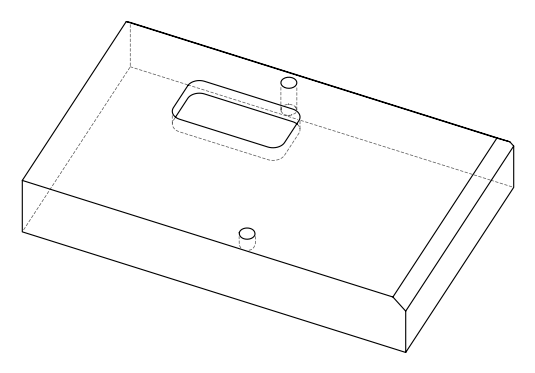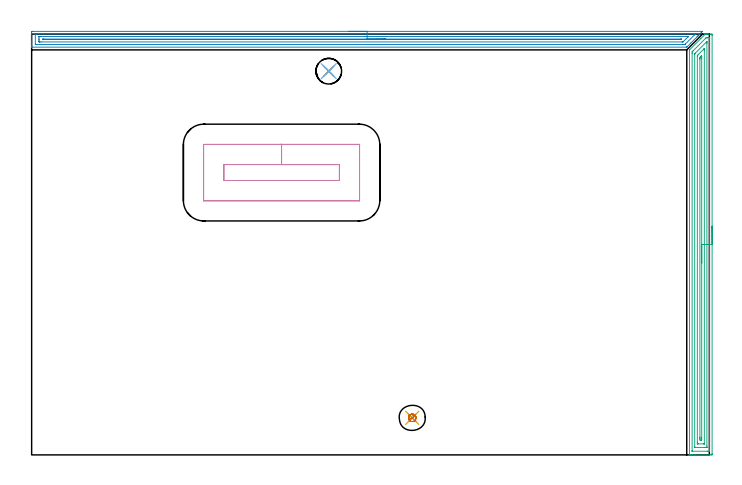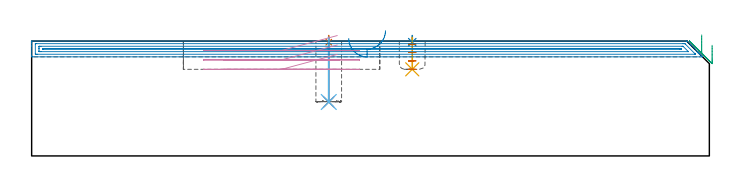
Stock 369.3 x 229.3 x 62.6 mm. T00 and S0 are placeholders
(PLAN: 10 operations, 7 tool changes, 24.6 min)
(1 SPOT_DRILL | STEP1POCKET | NXT0321_9005460120000 | 0.03 min | 2 mm3)
(2 SPOT_DRILL_1 | STEP1POCKET_1 | NXT0321_9005460120000 | 0.03 min | 3 mm3)
(3 DRILL_BLIND_HOLE_INTO_CENTER | STEP1POCKET | NXT0301_056 | 0.14 min | 1813 mm3)
(4 DRILL_TO_ENLARGE_BLIND_HOLE | STEP1POCKET | UGT0301_374 | 0.14 min | 2580 mm3)
(5 DRILL_BLIND_HOLE_INTO_CENTER_1 | STEP1POCKET_1 | NXT0301_128 | 0.07 min | 1613 mm3)
(6 BORE_BLIND_HOLE | STEP1POCKET | UGT0332_064 | 0.14 min | 703 mm3)
(7 MILL_ROUGH_BLIND_HOLE_CONTOUR | STEP1POCKET_1 | UGT0201_089 | Spiral | 0.34 min | 696 mm3)
(8 AREA_MILL | FG_CHAMFER_SURFACE | UGT0205_001 | 11.72 min | 13643 mm3)
(9 AREA_MILL_1 | FG_CHAMFER_SURFACE_1 | UGT0205_001 | 9.26 min | 17016 mm3)
(10 MILL_RECTANGULAR_POCKET | POCKET_RECTANGULAR_STRAIGHT | UGT0201_105 | Follow Part, ap 5.5, ae 75% | 2.71 min | 85230 mm3)
(TOOL NXT0321_9005460120000 | NC Spot Drill, 142deg, 12mm, Carbide, Uncoated | D12 PA142 FL30 Z2)
(TOOL NXT0301_056 | Carbide Drill 8.5mm [860.1-0850-026A1-MM 2214] | D8.5 PA140 FL47 Z2)
(TOOL UGT0301_374 | Twist Drill Flat Bottom 13 mm | D13 PA180 FL101 Z2)
(TOOL NXT0301_128 | Carbide Drill 12mm [861.1-1200-036A1-GP GC34] | D12 PA150 FL37.4 Z2)
(TOOL UGT0332_064 | 14 mm Boring Bar Slip Fit | D14)
(TOOL UGT0201_089 | End mill 10 mm | D10 R3 FL22 Z4)
(TOOL UGT0205_001 | Chamfer Mill 20 x 3 x 45 deg. | D20 FL50 Z2)
(TOOL UGT0201_105 | End Mill 22 mm | D22 FL25 Z2)
(OP 1 SPOT_DRILL)
G17 G21 G94 G90
T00 M6
G54
G17 G0 G90 X161.9 Y209.1 S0 M3
G43 Z72.6 H0
G94 G81 G98 Z61.993 F250. R65.6
G80
M5
M2
(OP 2 SPOT_DRILL_1)
G17 G21 G94 G90
T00 M6
G54
G17 G0 G90 X207.4 Y20.2 S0 M3
G43 Z72.6 H0
G94 G81 G98 Z61.993 F250. R65.6
G80
M5
M2
(OP 3 DRILL_BLIND_HOLE_INTO_CENTER)
G17 G21 G94 G90
T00 M6
G54
G17 G0 G90 X161.9 Y209.1 S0 M3
G43 Z72.6 H1
G94 G81 G98 Z29.4 F250. R64.6
G80
M5
M2
(OP 4 DRILL_TO_ENLARGE_BLIND_HOLE)
G17 G21 G94 G90
T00 M6
G54
G17 G0 G90 X161.9 Y209.1 S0 M3
G43 Z72.6 H0
G94 G73 G98 Z29.4 F250. Q11.067 R64.6
G80
M5
M2
(OP 5 DRILL_BLIND_HOLE_INTO_CENTER_1)
G17 G21 G94 G90
T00 M6
G54
G17 G0 G90 X207.4 Y20.2 S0 M3
G43 Z72.6 H1
G94 G81 G98 Z47.2 F250. R64.6
G80
M5
M2
(OP 6 BORE_BLIND_HOLE)
G17 G21 G94 G90
T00 M6
G54
G17 G0 G90 X161.9 Y209.1 S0 M3
G43 Z72.6 H0
G94 G85 G98 Z29.4 F250. R64.6
G80
M5
M2
(OP 7 MILL_ROUGH_BLIND_HOLE_CONTOUR)
G17 G21 G94 G90
T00 M6
G54
G17 G0 G90 X207.4 Y20.2 S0 M3
G43 Z72.6 H0
Z61.
G94 G3 X207.862 Y21.788 R0.861 F250.
X205.669 Y21.298 R1.588
X206.302 Y18.469 R2.05
X205.669 Y21.298 R-2.05
X205.985 Y19.884 R1.025
X207.4 Y20.2 R1.025
G0 Z56.4
G3 X207.862 Y21.788 R0.861
X205.669 Y21.298 R1.588
X206.302 Y18.469 R2.05
X205.669 Y21.298 R-2.05
X205.985 Y19.884 R1.025
X207.4 Y20.2 R1.025
G0 Z51.8
G3 X207.862 Y21.788 R0.861
X205.669 Y21.298 R1.588
X206.302 Y18.469 R2.05
X205.669 Y21.298 R-2.05
X205.985 Y19.884 R1.025
X207.4 Y20.2 R1.025
G0 Z47.2
G3 X207.862 Y21.788 R0.861
X205.669 Y21.298 R1.588
X206.302 Y18.469 R2.05
X205.669 Y21.298 R-2.05
X205.985 Y19.884 R1.025
X207.4 Y20.2 R1.025
G0 Z72.6
M5
M2
(OP 8 AREA_MILL)
G17 G21 G94 G90
T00 M6
G54
G17 G0 G90 X172.8 Y230.8 S1061 M3
G43 Z72.6 H0
Z64.
G94 G1 X172.838 Z63.128 F250.
X172.952 Z62.264
X173.141 Z61.412
X173.403 Z60.58
X173.737 Z59.774
X174.14 Z59.
X174.608 Z58.264
X175.14 Z57.572
X175.729 Z56.929
X176.372 Z56.34
X177.064 Z55.809
X177.8 Z55.34
X178.574 Z54.937
X179.38 Z54.603
X180.212 Z54.341
X181.064 Z54.152
X181.928 Z54.038
X182.8 Z54.
X365.581 Y230.799 Z53.999
X365.583 Y230.794 Z54.004
X365.581 Y230.784 Z54.014
X365.495 Y230.694 Z54.105
X364.986 Y230.185 Z54.613
X364.802 Y230. Z54.796
X364.286 Y229.486 Z55.314
X364.093 Y229.292 Z55.506
X363.928 Y229.125 Z55.669
X363.766 Y228.965 Z55.832
X363.646 Y228.845 Z55.953
X363.49 Y228.688 Z56.107
X363.338 Y228.536 Z56.261
X363.2 Y228.399 Z56.399
X363.052 Y228.25 Z56.545
X362.909 Y228.108 Z56.69
X362.753 Y227.952 Z56.846
X362.615 Y227.813 Z56.983
X359.181 Y224.38 Z60.418
X357.222 Y222.422 Z62.378
X357.024 Y222.226 Z62.571
X356.995 Y222.205 Z62.591
X356.949 Y222.2 Z62.6
X0.167
X0.01 Y222.202 Z62.588
X0.003 Y222.333 Z62.459
X0. Y222.472 Z62.328
Y222.781 Z62.019
Y223.437 Z61.357
Y224.641 Z60.156
Y225.187 Z59.607
Y230.164 Z54.633
X0.004 Y230.438 Z54.359
X0.01 Y230.793 Z54.005
X0.248 Y230.796 Z54.002
X0.614 Y230.8 Z54.
X182.8
Y229.386 Z55.414
X361.229 Y229.385 Z55.415
X361.414 Y229.384 Z55.416
X361.599 Y229.381 Z55.419
X361.715 Y229.376 Z55.424
X361.662 Y229.32 Z55.48
X361.513 Y229.165 Z55.635
X361.414 Y229.063 Z55.737
X361.224 Y228.874 Z55.926
X356.361 Y224.012 Z60.788
X356.055 Y223.71 Z61.09
X355.96 Y223.621 Z61.179
X355.869 Y223.619 Z61.181
X355.162 Y223.615 Z61.185
X354.981 Y223.614 Z61.186
X2.4 Y223.615 Z61.185
X2.218 Y223.616 Z61.184
X2.051 Y223.62 Z61.18
X2.017 Y223.621 Z61.179
X2.01 Y223.641 Z61.159
X2.006 Y223.67 Z61.13
X2.001 Y223.828 Z60.972
X2. Y229.079 Z55.721
X2.002 Y229.211 Z55.589
X2.006 Y229.315 Z55.485
X2.01 Y229.378 Z55.422
X2.045 Y229.379 Z55.421
X2.4 Y229.384 Z55.416
X2.581 Y229.385 Z55.415
X3.293 Y229.386 Z55.414
X182.8
Y227.972 Z56.828
X357.679 Y227.971 Z56.829
X357.735 Y227.97 Z56.83
X357.841 Y227.966 Z56.834
X357.851 Y227.965 Z56.835
X357.848 Y227.955 Z56.845
X357.841 Y227.942 Z56.858
X357.777 Y227.876 Z56.924
X357.714 Y227.813 Z56.987
X355.124 Y225.225 Z59.575
X355.084 Y225.187 Z59.613
X354.913 Y225.036 Z59.764
X354.593 Y225.031 Z59.769
X354.431 Y225.029 Z59.771
X5.079
X4.347 Y225.03 Z59.77
X4.186 Y225.032 Z59.768
X4.033 Y225.035 Z59.765
X4.01 Y225.187 Z59.613
X4.004 Y225.366 Z59.434
X4. Y226.062 Z58.738
Y226.245 Z58.555
Y227.12 Z57.68
X4.001 Y227.813 Z56.987
X4.003 Y227.904 Z56.896
X4.007 Y227.949 Z56.851
X4.011 Y227.965 Z56.835
X4.029 Y227.967 Z56.833
X4.186 Y227.969 Z56.831
X4.917 Y227.971 Z56.829
X5.079
X182.8 Y227.972 Z56.828
Y226.557 Z58.243
X353.881
X353.94 Y226.556 Z58.244
X353.977 Y226.553 Z58.247
X353.99 Y226.55 Z58.25
X353.987 Y226.544 Z58.256
X353.944 Y226.504 Z58.296
X353.875 Y226.449 Z58.351
X353.764 Y226.447 Z58.353
X353.376 Y226.444 Z58.356
X352.988 Y226.443 Z58.357
X6.361
X6.302 Y226.444 Z58.356
X6.185 Y226.447 Z58.353
X6.01 Y226.455 Z58.345
X6.008 Y226.5 Z58.3
X6.01 Y226.545 Z58.255
X6.185 Y226.553 Z58.247
X6.302 Y226.556 Z58.244
X6.361 Y226.557 Z58.243
X182.8
X183.672 Z58.281
X184.536 Z58.395
X185.388 Z58.583
X186.22 Z58.846
X187.026 Z59.18
X187.8 Z59.582
X188.536 Z60.051
X189.228 Z60.582
X189.871 Z61.172
X190.46 Z61.815
X190.992 Z62.507
X191.46 Z63.243
X191.863 Z64.016
X192.197 Z64.822
X192.459 Z65.654
X192.648 Z66.506
X192.762 Z67.371
X192.8 Z68.243
G0 Z72.6
M5
M2
(OP 9 AREA_MILL_1)
G17 G21 G94 G90
T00 M6
G54
G17 G0 G90 X370.8 Y124.65 S1061 M3
G43 Z72.6 H0
Z60.3
G94 G1 Y124.612 Z59.428 F250.
Y124.498 Z58.563
Y124.309 Z57.712
Y124.047 Z56.88
Y123.713 Z56.074
Y123.31 Z55.3
Y122.842 Z54.564
Y122.31 Z53.872
Y121.721 Z53.229
Y121.078 Z52.64
Y120.386 Z52.108
Y119.65 Z51.64
Y118.876 Z51.237
Y118.07 Z50.903
Y117.238 Z50.641
Y116.386 Z50.452
Y115.522 Z50.338
Y114.65 Z50.3
X370.799 Y0.631 Z50.301
X370.796 Y0.197 Z50.302
X370.792 Y0.01 Z50.306
X370.37 Y0.005 Z50.728
X369.749 Y0. Z51.349
X361.57 Z59.524
X360.172 Z60.924
X359.81 Z61.285
X359.087 Z62.012
X358.854 Z62.246
X358.496 Y0.001 Z62.594
X358.5 Y0.184 Z62.6
Y220.62
X358.504 Y220.694 Z62.59
X358.561 Y220.762 Z62.536
X364.65 Y226.85 Z56.45
X366.938 Y229.139 Z54.161
X366.981 Y229.183 Z54.115
X367.098 Y229.29 Z53.994
X367.209 Y229.299 Z53.883
X367.573 Y229.3 Z53.526
X367.652 Z53.448
X367.887 Z53.213
X368.61 Z52.485
X369.851 Z51.246
X370.37 Y229.296 Z50.725
X370.791 Y229.29 Z50.304
X370.796 Y229.102 Z50.301
X370.799 Y228.669
X370.8 Y114.65 Z50.3
X369.386 Z51.714
X369.385 Y2.526 Z51.715
X369.384 Y2.419 Z51.716
X369.379 Y2.035 Z51.721
X369.013 Y2.009 Z52.087
X368.61 Y2.004 Z52.49
X368.142 Y2. Z52.958
X360.223 Z60.877
X360.005 Y2.002 Z61.096
X359.97 Y2.005 Z61.13
X359.934 Y2.01 Z61.166
X359.921 Y2.02 Z61.179
X359.92 Y2.047 Z61.18
X359.915 Y2.313 Z61.185
Y218.832
X359.921 Y219.614 Z61.179
X359.927 Y219.665 Z61.173
X359.982 Y219.726 Z61.118
X360.337 Y220.086 Z60.763
X360.69 Y220.441 Z60.41
X367.131 Y226.881 Z53.969
X367.436 Y227.179 Z53.664
X367.534 Y227.273 Z53.566
X367.73 Y227.29 Z53.37
X368.199 Y227.298 Z52.901
X368.61 Y227.299 Z52.49
X369.077 Y227.3 Z52.023
X369.296 Y227.298 Z51.804
X369.331 Y227.295 Z51.769
X369.366 Y227.29 Z51.734
X369.379 Y227.28 Z51.721
X369.38 Y227.253 Z51.72
X369.385 Y226.987 Z51.715
X369.386 Y114.65 Z51.714
X367.972 Z53.128
X367.971 Y4.857 Z53.129
X367.97 Y4.208 Z53.13
X367.967 Y4.085 Z53.133
X367.965 Y4.027 Z53.135
X367.959 Y4.009 Z53.141
X367.93 Y4.005 Z53.17
X367.73 Y4.002 Z53.37
X367.054 Y4. Z54.046
X361.774 Z59.326
X361.57 Y4.002 Z59.53
X361.366 Y4.008 Z59.734
X361.342 Y4.01 Z59.758
X361.335 Y4.021 Z59.765
X361.332 Y4.061 Z59.768
X361.33 Y4.126 Z59.77
X361.329 Y4.208 Z59.771
X361.328 Y4.454 Z59.772
X361.329 Y218.183 Z59.771
X361.331 Y218.508 Z59.769
X361.333 Y218.588 Z59.767
X361.335 Y218.624 Z59.765
X361.551 Y218.852 Z59.549
X367.76 Y225.061 Z53.34
X367.793 Y225.092 Z53.307
X367.872 Y225.16 Z53.228
X367.965 Y225.217 Z53.135
X367.968 Y225.092 Z53.132
X367.97 Y224.973 Z53.13
X367.971 Y224.847 Z53.129
X367.972 Y224.198 Z53.128
Y114.65
X366.557 Z54.543
Y6.294
X366.555 Y6.095 Z54.545
X366.553 Y6.024 Z54.547
X366.55 Y6.011 Z54.55
X366.544 Y6.007 Z54.556
X366.518 Y6.004 Z54.582
X366.408 Y6.001 Z54.692
X365.97 Y6. Z55.13
X363.33 Z57.77
X362.892 Y6.007 Z58.208
X362.784 Y6.01 Z58.316
X362.749 Y6.022 Z58.351
X362.747 Y6.057 Z58.353
X362.745 Y6.147 Z58.355
X362.743 Y6.593 Z58.357
Y6.891
Y217.044
X362.744 Y217.342 Z58.356
X362.746 Y217.491 Z58.354
X362.75 Y217.564 Z58.35
X362.754 Y217.593 Z58.346
X362.771 Y217.612 Z58.329
X363.087 Y217.938 Z58.013
X366.423 Y221.274 Z54.677
X366.49 Y221.338 Z54.61
X366.54 Y221.383 Z54.56
X366.55 Y221.389 Z54.55
X366.551 Y221.384 Z54.549
X366.554 Y221.338 Z54.546
X366.556 Y221.181 Z54.544
X366.557 Y220.918 Z54.543
Y220.621
Y114.65
X365.143 Z55.957
Y9.52
X365.14 Y8.679 Z55.96
X365.139 Y8.63 Z55.961
X365.09 Y8.01 Z56.01
X364.873 Y8.005 Z56.227
X364.21 Y8.01 Z56.89
X364.162 Y8.679 Z56.938
X364.159 Y8.731 Z56.941
X364.157 Y9.574 Z56.943
Y9.628
Y215.309
X364.161 Y216.149 Z56.939
X364.163 Y216.197 Z56.937
X364.21 Y216.6 Z56.89
X364.427 Y216.823 Z56.673
X364.643 Y217.044 Z56.457
X364.871 Y217.267 Z56.229
X365.09 Y217.48 Z56.01
X365.136 Y217.044 Z55.964
X365.14 Y216.993 Z55.96
X365.143 Y216.149 Z55.957
Y216.095
Y114.65
Y113.778 Z55.995
Y112.914 Z56.109
Y112.062 Z56.298
Y111.23 Z56.56
Y110.424 Z56.894
Y109.65 Z57.297
Y108.914 Z57.765
Y108.222 Z58.296
Y107.579 Z58.886
Y106.99 Z59.529
Y106.458 Z60.221
Y105.99 Z60.957
Y105.587 Z61.731
Y105.253 Z62.537
Y104.991 Z63.369
Y104.802 Z64.22
Y104.688 Z65.085
Y104.65 Z65.957
G0 Z72.6
M5
M2
(OP 10 MILL_RECTANGULAR_POCKET)
G17 G21 G94 G90
T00 M6
G54
G17 G0 G90 X166.554 Y158.2 S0 M3
G43 Z72.6 H0
Z65.6
G94 G1 X136.2 Z57.467 F250.
X104.7 F500.
Y149.5
X167.7
Y158.2
X136.2
Y169.2
X93.8
X93.745 Y169.195
X93.705 Y169.155
X93.7 Y169.1
Y138.6
X93.705 Y138.545
X93.745 Y138.505
X93.8 Y138.5
X178.6
X178.655 Y138.505
X178.695 Y138.545
X178.7 Y138.6
Y169.1
X178.695 Y169.155
X178.655 Y169.195
X178.6 Y169.2
X136.2
X135.2
G0 X166.554 Y158.2 Z60.467
G1 X136.2 Z52.333 F250.
X104.7 F500.
Y149.5
X167.7
Y158.2
X136.2
Y169.2
X93.8
X93.745 Y169.195
X93.705 Y169.155
X93.7 Y169.1
Y138.6
X93.705 Y138.545
X93.745 Y138.505
X93.8 Y138.5
X178.6
X178.655 Y138.505
X178.695 Y138.545
X178.7 Y138.6
Y169.1
X178.695 Y169.155
X178.655 Y169.195
X178.6 Y169.2
X136.2
X135.2
G0 X166.554 Y158.2 Z55.333
G1 X136.2 Z47.2 F250.
X104.7 F500.
Y149.5
X167.7
Y158.2
X136.2
Y169.2
X93.8
X93.745 Y169.195
X93.705 Y169.155
X93.7 Y169.1
Y138.6
X93.705 Y138.545
X93.745 Y138.505
X93.8 Y138.5
X178.6
X178.655 Y138.505
X178.695 Y138.545
X178.7 Y138.6
Y169.1
X178.695 Y169.155
X178.655 Y169.195
X178.6 Y169.2
X136.2
X135.2
G0 Z72.6
M5
M2
